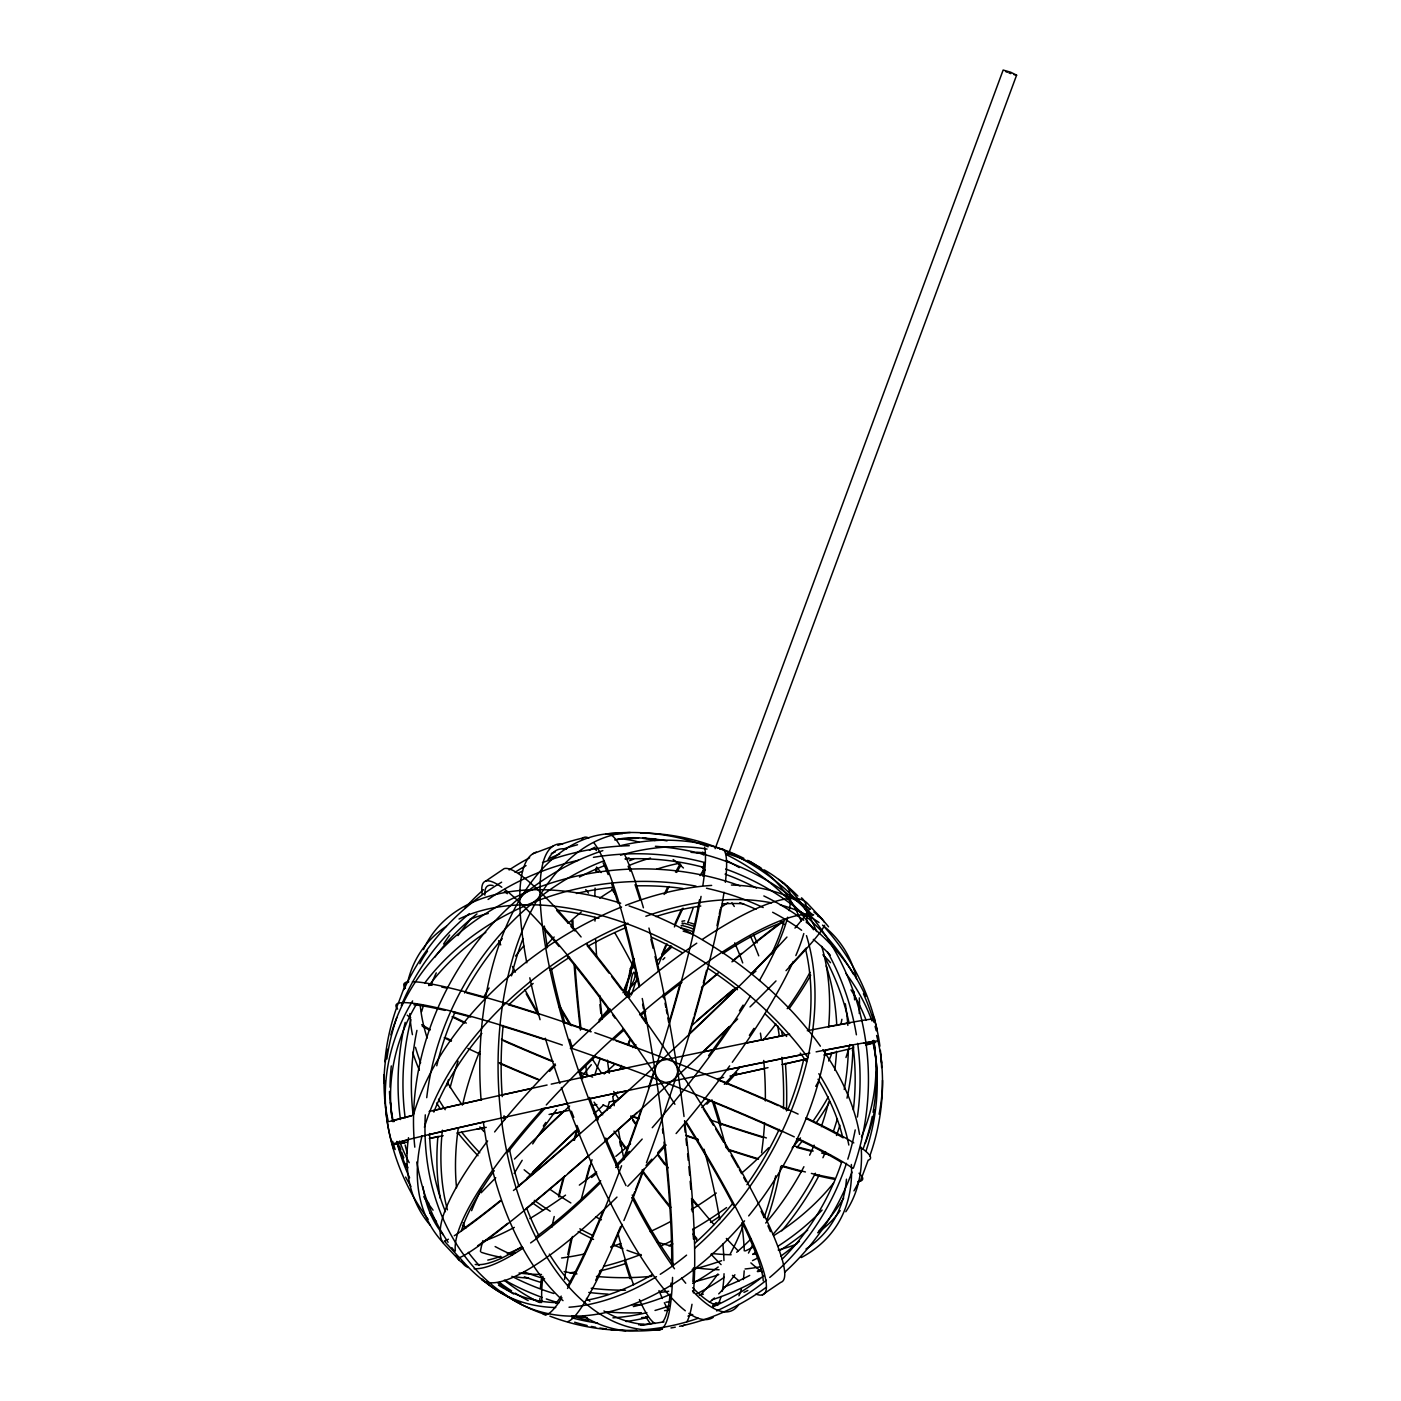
<?xml version="1.0" encoding="UTF-8"?>
<svg xmlns="http://www.w3.org/2000/svg" width="1401" height="1401" viewBox="0 0 1401 1401"><rect width="100%" height="100%" fill="white"/><g stroke="black" fill="none" stroke-linecap="round" stroke-linejoin="round"><path stroke-width="1.5" d="M630.8 972.942L631.15 970.385M626.422 995.2L624.653 993.712L625.774 991.961C632.359 994.15 629.452 976.69 633.97 972.084C638.926 979.159 624.233 990.525 631.15 994.815M630.292 971.156L630.66 972.977M629.995 970.84L625.774 991.961M627.595 992.854L626.247 995.516L624.653 993.712M630.73 972.049L633.655 963.87M629.837 970.805L629.855 971.926M629.732 971.488L630.468 968.319L631.851 968.214M637 978.248L631.448 994.728M630.59 968.301L634.163 958.774M629.539 996.952L627.911 995.34L628.734 993.432M687.856 922.611L693.145 908.093M715.14 848.673L1003.151 70.05L1010.751 72.257L1016.601 75.164L728.59 853.769M398.322 1003.274L406.132 982.346M860.354 1181.113L868.182 1160.186A249.028 21.803 20.5 0 0 860.512 1147.296M633.847 963.573L632.411 963.065M636.702 974.22L635.669 975.919L636.895 974.781M636.614 972.802L635.879 974.536L636.86 973.31M636.702 975.306L636.019 976.865L637.07 975.569M681.902 921.28L684.704 920.772M662.901 959.667L664.792 957.671M485.709 881.106L504.115 868.655A249.028 33.484 55.9 0 1 581.1 936.954M762.389 1294.787L780.795 1282.353A249.028 33.484 55.9 0 0 734.194 1158.837A249.028 33.484 55.9 0 0 586.564 943.556M632.832 961.804L633.865 961.962M532.87 853.752L553.272 846.099M630.432 968.546L631.816 968.441M1016.601 75.164L1014.009 74.656M687.838 922.436L689.187 922.594M683.986 923.259L688.311 924.485A11.646 1.016 20.3 0 1 693.933 926.429M683.18 931.122L685.579 931.84A11.646 1.016 20.3 0 1 691.201 933.802M690.43 922.926L693.67 923.995M1009 72.957L1010.769 73.605M1005.76 71.626L1007.301 72.274M634.11 968.038L632.446 966.357M822.317 919.284L807.361 903.365A249.028 56.513 -43.2 0 0 702.356 939.406M459.143 1260.094L444.187 1244.176A249.028 56.513 -43.2 0 1 487.636 1140.904M629.732 996.058L628.349 994.307M628.121 994.692L629.785 996.847M683.18 924.082A12.084 1.051 20.3 0 1 682.69 923.049M681.359 925.921A12.084 1.051 20.3 0 1 683.075 925.728L687.401 926.937A11.646 1.016 20.3 0 1 693.022 928.881M680.868 927.97A12.084 1.051 20.3 0 1 682.164 928.18L686.49 929.388A11.646 1.016 20.3 0 1 692.112 931.35M579.436 1131.535A243.739 57.353 69.4 0 1 576.984 1125.441M573.797 1117.333A243.739 57.353 69.4 0 1 571.45 1111.238M585.741 889.6A243.739 57.353 69.4 0 1 588.508 893.155M614.706 932.646A243.739 57.353 69.4 0 1 632.324 964.588M704.055 1149.24A243.739 57.353 69.4 0 1 719.694 1219.676M722.846 1244.035A243.739 57.353 69.4 0 1 723.967 1260.515M724.037 1273.737A243.739 57.353 69.4 0 1 722.268 1291.162M721.042 1296.468A243.739 57.353 69.4 0 1 717.522 1305.434M713.214 1317.36A249.028 58.597 69.4 0 1 688.854 1313.367M685.317 1310.793A249.028 58.597 69.4 0 1 561.381 1087.491M559.945 1083.376A249.028 58.597 69.4 0 1 545.339 1038.229M540.05 1019.683A249.028 58.597 69.4 0 1 529.806 977.793M526.794 962.785A249.028 58.597 69.4 0 1 536.338 852.141M738.852 1304.366A249.028 58.597 69.4 0 1 692.497 1290.864M685.737 1283.228A249.028 58.597 69.4 0 1 681.569 1278.097M674.494 1268.746A249.028 58.597 69.4 0 1 631.974 1197.592M626.002 1185.631A249.028 58.597 69.4 0 1 562.694 843.91M597.071 867.849A249.028 58.597 69.4 0 1 601.169 872.56M714.107 1102.499A249.028 58.597 69.4 0 1 721.147 1125.231M715.964 1305.277A243.739 57.353 69.4 0 1 692.742 1287.712M673.828 1264.7A243.739 57.353 69.4 0 1 632.219 1195.053M618.717 1167.313A243.739 57.353 69.4 0 1 605.722 1138.015M598.209 1119.819A243.739 57.353 69.4 0 1 589.523 1097.421M582.728 1078.752A243.739 57.353 69.4 0 1 579.839 1070.434M572.361 1047.773A243.739 57.353 69.4 0 1 569.734 1039.349M564.761 1022.52A243.739 57.353 69.4 0 1 551.293 968.161M547.441 947.671A243.739 57.353 69.4 0 1 544.359 926.061M547.966 860.004A243.739 57.353 69.4 0 1 566.512 849.181M595.46 869.443A243.739 57.353 69.4 0 1 598.069 872.298M611.677 889.197A243.739 57.353 69.4 0 1 615.862 894.994M711.901 1099.803A243.739 57.353 69.4 0 1 726.138 1147.752M741.689 1222.88A243.739 57.353 69.4 0 1 744.299 1250.9M744.211 1270.83A243.739 57.353 69.4 0 1 743.336 1279.568M741.444 1288.815A243.739 57.353 69.4 0 1 738.922 1295.802M840.197 1210.569A243.739 144.828 33.4 0 1 817.659 1232.775M796.679 1244.035A243.739 144.828 33.4 0 1 778.203 1250.007M757.205 1253.685A243.739 144.828 33.4 0 1 752.792 1254.123M731.129 1254.753A243.739 144.828 33.4 0 1 712.041 1253.527M671.692 1246.189A243.739 144.828 33.4 0 1 657.437 1242.197M601.414 1219.798A243.739 144.828 33.4 0 1 595.565 1216.839M570.855 1202.951A243.739 144.828 33.4 0 1 549.507 1188.994M530.699 1175.054A243.739 144.828 33.4 0 1 524.149 1169.782M483.993 1131.588A243.739 144.828 33.4 0 1 479.878 1126.947M462.4 1105.109A243.739 144.828 33.4 0 1 447.444 1082.43M427.147 1038.018A243.739 144.828 33.4 0 1 420.195 1004.727M423.47 949.58A249.028 147.963 33.4 0 1 620.678 903.207M629.049 905.922A249.028 147.963 33.4 0 1 820.391 1046.162M822.877 1049.734A249.028 147.963 33.4 0 1 859.549 1134.372M861.142 1147.296A249.028 147.963 33.4 0 1 845.801 1211.742M851.353 1164.476A249.028 147.963 33.4 0 1 801.319 1257.555M761.671 1270.935A249.028 147.963 33.4 0 1 757.538 1271.618M593.551 1239.412A249.028 147.963 33.4 0 1 578.175 1231.532M543.045 1210.254A249.028 147.963 33.4 0 1 532.31 1202.758M478.021 1155.737A249.028 147.963 33.4 0 1 458.092 1133.111M440.037 1108.366A249.028 147.963 33.4 0 1 436.622 1103.007M419.389 1070.241A249.028 147.963 33.4 0 1 412.647 1052.274M407.621 982.486A249.028 147.963 33.4 0 1 446.376 926.289M459.038 919.021A249.028 147.963 33.4 0 1 807.904 1057.667M818.832 1073.709A249.028 147.963 33.4 0 1 848.831 1145.037M846.467 1179.204A243.739 144.828 33.4 0 1 805.995 1248.992M760.113 1266.837A243.739 144.828 33.4 0 1 745.069 1268.973M719.116 1269.761A243.739 144.828 33.4 0 1 695.579 1267.817M641.36 1255.314A243.739 144.828 33.4 0 1 627.035 1250.305M622.972 1248.764A243.739 144.828 33.4 0 1 613.06 1244.753M593.446 1235.822A243.739 144.828 33.4 0 1 579.821 1228.817M550.19 1211.217A243.739 144.828 33.4 0 1 534.341 1200.342M479.755 1152.795A243.739 144.828 33.4 0 1 461.7 1132.183M445.185 1109.715A243.739 144.828 33.4 0 1 438.548 1099.225M420.633 1062.781A243.739 144.828 33.4 0 1 415.484 1047.318M412.437 1034.656A243.739 144.828 33.4 0 1 409.845 1013.571M419.81 963.695A243.739 144.828 33.4 0 1 427.533 951.156M469.825 919.406A243.739 144.828 33.4 0 1 488.301 913.434M556.635 910.16A243.739 144.828 33.4 0 1 598.875 918.32M651.36 937.164A243.739 144.828 33.4 0 1 682.515 952.855M708.17 968.459A243.739 144.828 33.4 0 1 737.469 989.719M764.788 1013.606A243.739 144.828 33.4 0 1 786.626 1036.495M800.234 1053.149A243.739 144.828 33.4 0 1 806.591 1061.818M818.026 1079.278A243.739 144.828 33.4 0 1 842.719 1137.402M739.185 1280.987A243.739 32.766 55.9 0 1 732.46 1275.348M721.095 1264.613A243.739 32.766 55.9 0 1 710.99 1254.175M696.875 1238.554A243.739 32.766 55.9 0 1 692.987 1234.053M670.869 1207.347A243.739 32.766 55.9 0 1 642.043 1169.958M626.545 1148.785A243.739 32.766 55.9 0 1 613.988 1131.115M602.693 1114.828A243.739 32.766 55.9 0 1 594.059 1102.097M538.492 1013.711A243.739 32.766 55.9 0 1 524.902 989.771M515.41 972.101A243.739 32.766 55.9 0 1 512.486 966.462M484.869 895.116A243.739 32.766 55.9 0 1 493.117 885.59M504.395 891.526A243.739 32.766 55.9 0 1 507.355 893.698M543.255 928.408A243.739 32.766 55.9 0 1 559.104 946.516M567.335 956.358A243.739 32.766 55.9 0 1 609.96 1011.207M612.552 1014.727A243.739 32.766 55.9 0 1 615.144 1018.264M622.797 1028.842A243.739 32.766 55.9 0 1 636.614 1048.386M684.844 1121.255A243.739 32.766 55.9 0 1 733.686 1205.701M742.723 1223.668A243.739 32.766 55.9 0 1 763.23 1280.777M686.35 1122.271A249.028 33.484 55.9 0 1 755.91 1294.086M697.19 1240.375A249.028 33.484 55.9 0 1 693.355 1235.91M670.186 1207.82A249.028 33.484 55.9 0 1 642.429 1171.726M625.406 1148.452A249.028 33.484 55.9 0 1 620.468 1141.535M538.369 1015.077A249.028 33.484 55.9 0 1 526.198 993.834M500.717 944.904A249.028 33.484 55.9 0 1 498.703 940.631M482.189 894.188A249.028 33.484 55.9 0 1 501.803 887.253M504.833 889.477A249.028 33.484 55.9 0 1 674.932 1104.286M696.962 1205.753A249.028 33.484 55.9 0 1 691.394 1198.871M664.792 1164.599A249.028 33.484 55.9 0 1 658.172 1155.72M635.143 1123.812A249.028 33.484 55.9 0 1 632.657 1120.292M570.067 1024.867A249.028 33.484 55.9 0 1 558.911 1006.286M762.109 1271.933A243.739 32.766 55.9 0 1 750.866 1262.896M738.117 1250.778A243.739 32.766 55.9 0 1 726.348 1238.449M714.002 1224.632A243.739 32.766 55.9 0 1 692.112 1198.45M668.189 1167.821A243.739 32.766 55.9 0 1 657.84 1154.004M636.177 1124.04A243.739 32.766 55.9 0 1 631.133 1116.877M618.612 1098.734A243.739 32.766 55.9 0 1 613.691 1091.467M601.589 1073.271A243.739 32.766 55.9 0 1 592.045 1058.596M571.433 1025.672A243.739 32.766 55.9 0 1 559.052 1004.955M557.02 910.895A243.739 32.766 55.9 0 1 568.018 923.066M570.908 926.376A243.739 32.766 55.9 0 1 574.83 930.929M587.124 945.605A243.739 32.766 55.9 0 1 609.067 973.187M611.589 976.462A243.739 32.766 55.9 0 1 621.869 990.034M624.461 993.502A243.739 32.766 55.9 0 1 627.053 996.987M641.203 1016.39A243.739 32.766 55.9 0 1 646.211 1023.413A243.739 33.624 81.4 0 0 644.32 1012.958M703.249 1108.804A243.739 32.766 55.9 0 1 713.477 1125.336M715.771 1129.136A243.739 32.766 55.9 0 1 723.669 1142.323M725.858 1146.036A243.739 32.766 55.9 0 1 729.08 1151.569M731.182 1155.212A243.739 32.766 55.9 0 1 738.222 1167.611M739.36 1169.642A243.739 32.766 55.9 0 1 741.602 1173.688M743.791 1177.681A243.739 32.766 55.9 0 1 745.945 1181.656M761.111 1211.217A243.739 32.766 55.9 0 1 764.158 1217.609M767.888 1225.805A243.739 32.766 55.9 0 1 770.427 1231.619M874.364 1044.708A243.739 201.726 -5.8 0 1 861.475 1136.841M833.595 1182.987A243.739 201.726 -5.8 0 1 773.632 1235.647M753.178 1247.153A243.739 201.726 -5.8 0 1 745.455 1250.9M721.603 1260.69A243.739 201.726 -5.8 0 1 692.217 1269.464M651.92 1276.276A243.739 201.726 -5.8 0 1 596.441 1276.434M576.949 1273.947A243.739 201.726 -5.8 0 1 564.148 1271.548M512.486 1255.016A243.739 201.726 -5.8 0 1 495.131 1246.557M465.903 1227.976A243.739 201.726 -5.8 0 1 462.47 1225.35M409.197 1162.655A243.739 201.726 -5.8 0 1 399.565 1141.079M391.159 1108.314A243.739 201.726 -5.8 0 1 389.46 1091.449M388.34 1121.676A249.028 206.105 -5.8 0 1 385.608 1106.895M385.065 1102.605A249.028 206.105 -5.8 0 1 384.645 1098.296M383.997 1083.113A249.028 206.105 -5.8 0 1 387.394 1049.261M390.897 1034.814A249.028 206.105 -5.8 0 1 740.131 885.905M763.843 895.94A249.028 206.105 -5.8 0 1 803.754 920.264M807.116 922.856A249.028 206.105 -5.8 0 1 865.713 996.251M872.841 1014.639A249.028 206.105 -5.8 0 1 879.898 1046.179M882.507 1080.329A249.028 206.105 -5.8 0 1 879.11 1114.198M807.676 1230.078A249.028 206.105 -5.8 0 1 779.797 1250.498M668.697 1291.284A249.028 206.105 -5.8 0 1 660.116 1292.44M608.087 1294.139A249.028 206.105 -5.8 0 1 588.788 1292.44M540.751 1282.353A249.028 206.105 -5.8 0 1 524.342 1276.801M410.913 1186.402A249.028 206.105 -5.8 0 1 405.625 1177.068M393.646 1148.802A249.028 206.105 -5.8 0 1 412.612 1000.909M424.661 983.117A249.028 206.105 -5.8 0 1 696.017 886.115M706.489 888.234A249.028 206.105 -5.8 0 1 763.195 907.55M772.634 912.261A249.028 206.105 -5.8 0 1 801.617 930.264M813.316 939.37A249.028 206.105 -5.8 0 1 830.285 955.149M845.976 973.502A249.028 206.105 -5.8 0 1 871.982 1020.961M876.606 1035.497A249.028 206.105 -5.8 0 1 881.649 1062.991M874.592 1109.995A243.739 201.726 -5.8 0 1 865.223 1143.321M822.107 1210.061A243.739 201.726 -5.8 0 1 778.466 1245.909M758.256 1257.695A243.739 201.726 -5.8 0 1 752.53 1260.62M718.766 1274.647A243.739 201.726 -5.8 0 1 693.495 1281.985M625.494 1290.198A243.739 201.726 -5.8 0 1 591.204 1288.272M544.604 1278.798A243.739 201.726 -5.8 0 1 523.851 1271.705M428.916 1203.424A243.739 201.726 -5.8 0 1 423.785 1196.612M406.64 1167.488A243.739 201.726 -5.8 0 1 396.886 1141.395M391.86 1116.65A243.739 201.726 -5.8 0 1 416.675 1003.799M428.864 985.674A243.739 201.726 -5.8 0 1 485.797 932.365M576.424 893.47A243.739 201.726 -5.8 0 1 612.465 887.393M635.896 885.87A243.739 201.726 -5.8 0 1 683.075 888.532M739.833 902.699A243.739 201.726 -5.8 0 1 755.997 909.319M780.725 922.191A243.739 201.726 -5.8 0 1 784.455 924.45M823.087 954.887A243.739 201.726 -5.8 0 1 830.53 962.697M851.037 989.877A243.739 201.726 -5.8 0 1 866.168 1020.366M872.49 1040.715A243.739 201.726 -5.8 0 1 877.184 1084.742M624.478 839.217A243.739 140.853 86.9 0 1 638.838 842.071M673.145 859.531A243.739 140.853 86.9 0 1 683.443 867.99M734.719 942.873A243.739 140.853 86.9 0 1 742.723 962.925M760.428 1033.115A243.739 140.853 86.9 0 1 761.356 1039.332M763.755 1060.434A243.739 140.853 86.9 0 1 765.349 1100.941M764.578 1122.796A243.739 140.853 86.9 0 1 761.584 1152.778M743.511 1224.842A243.739 140.853 86.9 0 1 730.166 1254.07M717.907 1273.964A243.739 140.853 86.9 0 1 700.447 1294.857M653.882 1322.982A243.739 140.853 86.9 0 1 640.957 1325.328M583.254 1316.012A249.028 143.9 86.9 0 0 629.995 1330.95A249.028 230.937 -86.3 0 0 662.358 1329.234M563.009 1300.653A249.028 143.9 86.9 0 1 483.327 1121.763M481.086 1100.118A249.028 143.9 86.9 0 1 622.394 833.753M660.834 1329.479A249.028 143.9 86.9 0 1 498.879 1092.237A249.028 143.9 86.9 0 1 630.222 832.509M640.677 832.754A249.028 143.9 86.9 0 1 644.828 833.227M753.615 934.905A249.028 143.9 86.9 0 1 757.118 942.873M781.67 1031.066A249.028 143.9 86.9 0 1 782.301 1035.286M785.401 1063.324A249.028 143.9 86.9 0 1 786.469 1110.923M780.795 1166.315A249.028 143.9 86.9 0 1 766.715 1220.569M716.034 1302.65A249.028 143.9 86.9 0 1 712.601 1305.662M644.057 1324.435A243.739 140.853 86.9 0 1 603.919 1310.968M589.891 1301.249A243.739 140.853 86.9 0 1 586.459 1298.429M570.575 1282.843A243.739 140.853 86.9 0 1 549.332 1254.123M538.947 1235.682A243.739 140.853 86.9 0 1 526.829 1208.678M519.018 1186.419A243.739 140.853 86.9 0 1 509.491 1149.38M504.588 1119.942A243.739 140.853 86.9 0 1 504.062 1115.739M502.241 1096.615A243.739 140.853 86.9 0 1 503.152 1025.514M511.505 975.832A243.739 140.853 86.9 0 1 522.993 938.6M589.488 850.232A243.739 140.853 86.9 0 1 594.97 847.237M614.741 839.935A243.739 140.853 86.9 0 1 638.558 837.868M642.744 838.236A243.739 140.853 86.9 0 1 655.055 840.53M701.708 867.009A243.739 140.853 86.9 0 1 705.053 870.109M731.917 902.804A243.739 140.853 86.9 0 1 734.282 906.482M750.376 936.096A243.739 140.853 86.9 0 1 758.729 955.815M777.678 1025.812A243.739 140.853 86.9 0 1 779.324 1036.267M781.828 1057.317A243.739 140.853 86.9 0 1 783.457 1108.699M775.699 1175.824A243.739 140.853 86.9 0 1 764.088 1217.609M753.195 1243.79A243.739 140.853 86.9 0 1 748.449 1253.072M734.912 1274.752A243.739 140.853 86.9 0 1 718.713 1293.876M714.457 1297.956A243.739 140.853 86.9 0 1 709.414 1302.317M691.639 1314.278A243.739 140.853 86.9 0 1 687.961 1316.134M826.24 965.919A243.739 197.138 -60.4 0 1 836.765 1025.497M836.555 1051.328A243.739 197.138 -60.4 0 1 834.751 1070.276M828.727 1101.816A243.739 197.138 -60.4 0 1 821.249 1126.737M814.121 1145.177A243.739 197.138 -60.4 0 1 809.638 1155.195M803.911 1166.718A243.739 197.138 -60.4 0 1 765.699 1223.055M750.901 1239.027A243.739 197.138 -60.4 0 1 736.698 1252.266M718.188 1267.012A243.739 197.138 -60.4 0 1 692.654 1283.369M669.783 1294.629A243.739 197.138 -60.4 0 1 633.392 1306.573M503.975 1288.552A243.739 197.138 -60.4 0 1 498.476 1285.12M520.612 1303A249.028 201.411 -60.4 0 1 459.913 1257.923M454.467 1251.181A249.028 201.411 -60.4 0 1 451.858 1247.678M448.092 1242.302A249.028 201.411 -60.4 0 1 416.815 1161.989M414.801 1147.156A249.028 201.411 -60.4 0 1 602.833 850.635M621.519 845.416A249.028 201.411 -60.4 0 1 743.896 858.375M747.626 860.337A249.028 201.411 -60.4 0 1 754.964 864.557M778.728 879.373A249.028 201.411 -60.4 0 1 783.772 883.278M787.029 885.975A249.028 201.411 -60.4 0 1 797.887 896.027M852.841 1050.873A249.028 201.411 -60.4 0 1 847.01 1098.174M839.917 1125.248A249.028 201.411 -60.4 0 1 836.502 1135.493M819.2 1175.141A249.028 201.411 -60.4 0 1 781.793 1230.796M647.052 1317.553A249.028 201.411 -60.4 0 1 626.107 1321.511M545.952 1314.751A249.028 201.411 -60.4 0 1 425.291 1114.846M426.727 1097.683A249.028 201.411 -60.4 0 1 603.971 860.827M620.52 855.223A249.028 201.411 -60.4 0 1 707.032 849.094M725.893 853.332A249.028 201.411 -60.4 0 1 760.936 867.867M845.293 1003.764A243.739 197.138 -60.4 0 1 847.85 1025.409M848.376 1049.542A243.739 197.138 -60.4 0 1 844.243 1089.47M837.378 1118.716A243.739 197.138 -60.4 0 1 833.437 1131.185M825.574 1151.71A243.739 197.138 -60.4 0 1 822.93 1157.734M815.382 1173.232A243.739 197.138 -60.4 0 1 772.862 1234.491M756.137 1251.566A243.739 197.138 -60.4 0 1 752.967 1254.508M724.299 1277.309A243.739 197.138 -60.4 0 1 696.63 1293.911M669.223 1305.872A243.739 197.138 -60.4 0 1 655.02 1310.46M646.877 1312.614A243.739 197.138 -60.4 0 1 612.92 1317.833M587.001 1317.64A243.739 197.138 -60.4 0 1 572.028 1315.802A243.739 226.034 -86.3 0 0 588.683 1320.442M513.589 1293.946A243.739 197.138 -60.4 0 1 497.67 1282.738M479.124 1265.383A243.739 197.138 -60.4 0 1 468.319 1252.319M445.448 1211.707A243.739 197.138 -60.4 0 1 429.582 1133.532M436.762 1065.793A243.739 197.138 -60.4 0 1 455.027 1012.24M464.589 992.994A243.739 197.138 -60.4 0 1 502.223 938.74M579.454 877.026A243.739 197.138 -60.4 0 1 604.707 865.59M624.986 858.936A243.739 197.138 -60.4 0 1 629.049 857.867M690.973 852.316A243.739 197.138 -60.4 0 1 703.775 853.822M655.055 1323.507A243.739 33.624 81.4 0 1 639.416 1299.55M633.585 1284.805A243.739 33.624 81.4 0 1 617.876 1232.985M587.264 1076.581A243.739 33.624 81.4 0 1 585.723 1065.671M581.047 1029.052A243.739 33.624 81.4 0 1 575.04 965.219M573.149 928.425A243.739 33.624 81.4 0 1 572.956 920.562M594.602 848.078A243.739 33.624 81.4 0 1 596.388 850.547M603.13 862.788A243.739 33.624 81.4 0 1 608.174 874.609M611.677 883.943A243.739 33.624 81.4 0 1 618.086 903.347M624.408 925.308A243.739 33.624 81.4 0 1 639.066 986.864M642.621 1004.307A243.739 33.624 81.4 0 1 643.479 1008.702M662.48 1129.206A243.739 33.624 81.4 0 1 662.988 1133.444M664.004 1142.078A243.739 33.624 81.4 0 1 671.674 1264.77M671.061 1283.053A243.739 33.624 81.4 0 1 670.816 1286.678M670.168 1294.086A243.739 33.624 81.4 0 1 662.288 1322.369M650.554 1323.822A249.028 34.36 81.4 0 1 645.826 1316.59M630.205 1278.745A249.028 34.36 81.4 0 1 624.741 1261.32M620.888 1247.818A249.028 34.36 81.4 0 1 619.785 1243.755M580.417 1030.103A249.028 34.36 81.4 0 1 574.182 965.184M572.133 926.709A249.028 34.36 81.4 0 1 571.976 920.842M581.765 838.849A249.028 34.36 81.4 0 1 588.77 838.078M593.989 842.964A249.028 34.36 81.4 0 1 639.609 985.639M642.253 998.51A249.028 34.36 81.4 0 1 672.778 1266.434M672.568 1277.397A249.028 34.36 81.4 0 1 657.402 1329.426M620.555 1145.948A249.028 34.36 81.4 0 1 619.785 1141.797M600.854 1013.448A249.028 34.36 81.4 0 1 599.908 1004.605M606.073 834.033A249.028 34.36 81.4 0 1 619.697 845.171M624.671 854.68A249.028 34.36 81.4 0 1 643.409 907.778M648.926 928.057A249.028 34.36 81.4 0 1 684.021 1116.509M684.564 1120.765A249.028 34.36 81.4 0 1 693.39 1292.878M691.989 1304.278A249.028 34.36 81.4 0 1 686.893 1321.721M684.739 1324.593A249.028 34.36 81.4 0 1 682.375 1326.082M668.242 1309.953A243.739 33.624 81.4 0 1 664.354 1302.72M662.375 1298.482A243.739 33.624 81.4 0 1 658.995 1290.566M623.883 1159.152A243.739 33.624 81.4 0 1 618.296 1129.451M614.233 1105.704A243.739 33.624 81.4 0 1 612.832 1097.053M609.225 1073.254A243.739 33.624 81.4 0 1 607.369 1060.154M602.255 1019.192A243.739 33.624 81.4 0 1 599.786 995.498M596.686 957.338A243.739 33.624 81.4 0 1 595.67 939.651M594.987 921.105A243.739 33.624 81.4 0 1 594.9 917.235M594.847 896.5A243.739 33.624 81.4 0 1 595.075 888.129M596.108 871.755A243.739 33.624 81.4 0 1 596.598 867.044M628.103 866.256A243.739 33.624 81.4 0 1 630.135 871.282M635.038 884.661A243.739 33.624 81.4 0 1 640.029 900.02M650.87 939.248A243.739 33.624 81.4 0 1 653.076 948.267M655.02 956.463A243.739 33.624 81.4 0 1 658.277 970.788M663.268 994.395A243.739 33.624 81.4 0 1 664.144 998.773M665.02 1003.169A243.739 33.624 81.4 0 1 665.878 1007.564M666.263 1009.631A243.739 33.624 81.4 0 1 667.051 1013.764M667.839 1017.949A243.739 33.624 81.4 0 1 668.627 1022.17M684.441 1125.879A243.739 33.624 81.4 0 1 685.194 1132.218M685.947 1138.75A243.739 33.624 81.4 0 1 686.683 1145.265M687.593 1153.916A243.739 33.624 81.4 0 1 688.259 1160.361M688.872 1166.735A243.739 33.624 81.4 0 1 689.642 1175.124M690.168 1181.288A243.739 33.624 81.4 0 1 690.816 1189.361M691.621 1200.517A243.739 33.624 81.4 0 1 692.322 1211.725M693.145 1228.905A243.739 33.624 81.4 0 1 693.46 1239.009M693.513 1267.87A243.739 33.624 81.4 0 1 692.9 1281.547M830.53 1155.054A243.739 21.33 20.5 0 1 821.564 1153.041M813.228 1151.027A243.739 21.33 20.5 0 1 793.719 1145.86M766.417 1137.945A243.739 21.33 20.5 0 1 710.184 1119.907M592.623 1077.089A243.739 21.33 20.5 0 1 580.522 1072.325M553.01 1061.24A243.739 21.33 20.5 0 1 501.47 1039.297M466.34 1023.08A243.739 21.33 20.5 0 1 454.344 1017.161M428.724 984.693A243.739 21.33 20.5 0 1 432.103 985.236M441.683 987.04A243.739 21.33 20.5 0 1 445.956 987.95M466.638 992.924A243.739 21.33 20.5 0 1 484.816 997.845M509.894 1005.2A243.739 21.33 20.5 0 1 539.087 1014.359M564.13 1022.625A243.739 21.33 20.5 0 1 591.029 1031.872M615.845 1040.698A243.739 21.33 20.5 0 1 635.774 1047.983M717.487 1079.716A243.739 21.33 20.5 0 1 778.291 1105.669M780.392 1106.615A243.739 21.33 20.5 0 1 788.675 1110.38M806.153 1118.576A243.739 21.33 20.5 0 1 819.97 1125.371M822.159 1126.474A243.739 21.33 20.5 0 1 843.209 1137.805M811.389 1151.307A249.028 21.803 20.5 0 1 797.116 1147.489M761.671 1137.087A249.028 21.803 20.5 0 1 720.096 1123.742M551.171 1061.03A249.028 21.803 20.5 0 1 503.835 1040.943M464.502 1022.923A249.028 21.803 20.5 0 1 452.05 1016.828M405.449 988.16A249.028 21.803 20.5 0 1 408.794 981.838M412.437 981.698A249.028 21.803 20.5 0 1 590.697 1031.259M594.847 1032.712A249.028 21.803 20.5 0 1 798.115 1114.075M806.013 1117.788A249.028 21.803 20.5 0 1 853.787 1142.901M859.058 1173.215A249.028 21.803 20.5 0 1 857.71 1181.621M835.119 1179.432A249.028 21.803 20.5 0 1 815.312 1175.159M801.6 1171.726A249.028 21.803 20.5 0 1 782.809 1166.578M757.801 1159.222A249.028 21.803 20.5 0 1 729.028 1150.168M698.363 1139.994A249.028 21.803 20.5 0 1 686.122 1135.791M638.944 1118.979A249.028 21.803 20.5 0 1 630.765 1115.967M537.564 1079.558A249.028 21.803 20.5 0 1 499.754 1063.499M451.175 1041.188A249.028 21.803 20.5 0 1 444.222 1037.756M429.774 1030.278A249.028 21.803 20.5 0 1 422.244 1026.162M397.621 1009.088A249.028 21.803 20.5 0 1 562.344 1045.076M570.505 1047.878A249.028 21.803 20.5 0 1 794.279 1136.859M798.185 1138.698A249.028 21.803 20.5 0 1 852.701 1168.224M834.401 1178.223A243.739 21.33 20.5 0 1 811.372 1173.408M805.417 1171.954A243.739 21.33 20.5 0 1 781.688 1165.614M758.589 1158.855A243.739 21.33 20.5 0 1 727.417 1149.1M698.311 1139.451A243.739 21.33 20.5 0 1 685.93 1135.213M638.733 1118.418A243.739 21.33 20.5 0 1 632.727 1116.212M610.731 1107.981A243.739 21.33 20.5 0 1 602.815 1104.969M539.508 1079.821A243.739 21.33 20.5 0 1 499.264 1062.694M479.878 1054.007A243.739 21.33 20.5 0 1 467.899 1048.456M451.507 1040.558A243.739 21.33 20.5 0 1 446.534 1038.088M430.212 1029.542A243.739 21.33 20.5 0 1 421.701 1024.726M410.721 1017.774A243.739 21.33 20.5 0 1 407.218 1015.182M413.908 1004.78A243.739 21.33 20.5 0 1 444.94 1010.401M453.259 1012.433A243.739 21.33 20.5 0 1 470.701 1017.021M502.066 1026.11A243.739 21.33 20.5 0 1 544.341 1039.56M593.726 1056.494A243.739 21.33 20.5 0 1 625.949 1068.157M703.845 1098.279A243.739 21.33 20.5 0 1 780.847 1131.307M796.486 1138.61A243.739 21.33 20.5 0 1 841.371 1162.305M389.583 1121.465A249.028 3.678 -12 0 1 412.997 1115.319M429.161 1111.466A249.028 3.678 -12 0 1 547.073 1085.022M551.206 1084.129A249.028 3.678 -12 0 1 789.621 1034.236M807.309 1030.733A249.028 3.678 -12 0 1 872.263 1020.051M875.713 1042.362A249.028 3.678 -12 0 1 865.8 1045.058M835.084 1052.519A249.028 3.678 -12 0 1 824.453 1054.988M806.888 1059.016A249.028 3.678 -12 0 1 785.085 1063.937M764.683 1068.473A249.028 3.678 -12 0 1 732.058 1075.67M563.815 1111.518A249.028 3.678 -12 0 1 551.293 1114.11M486.235 1127.35A249.028 3.678 -12 0 1 476.883 1129.224M438.986 1136.631A249.028 3.678 -12 0 1 429.442 1138.435M404.504 1142.918A249.028 3.678 -12 0 1 508.686 1116.404A249.028 3.678 -12 0 1 809.831 1053.079M816.118 1051.853A249.028 3.678 -12 0 1 877.271 1040.925M394.364 1121.43A243.739 3.608 -12 0 1 411.141 1115.967M432.856 1110.748A243.739 3.608 -12 0 1 482.154 1099.452M502.504 1094.917A243.739 3.608 -12 0 1 532.117 1088.384M582.045 1077.527A243.739 3.608 -12 0 1 625.949 1068.14M703.232 1051.906A243.739 3.608 -12 0 1 713.424 1049.804M744.964 1043.325A243.739 3.608 -12 0 1 786.259 1035.006M828.114 1026.845A243.739 3.608 -12 0 1 850.109 1022.8M864.102 1043.15A243.739 3.608 -12 0 1 865.538 1044.866M853.734 1047.878A243.739 3.608 -12 0 1 823.946 1054.971M806.416 1058.998A243.739 3.608 -12 0 1 782.021 1064.515M768.011 1067.65A243.739 3.608 -12 0 1 730.009 1076.038M723.634 1077.422A243.739 3.608 -12 0 1 717.645 1078.735M617.578 1100.188A243.739 3.608 -12 0 1 609.312 1101.922M596.826 1104.548A243.739 3.608 -12 0 1 592.605 1105.424M569.489 1110.257A243.739 3.608 -12 0 1 549.069 1114.478M484.781 1127.542A243.739 3.608 -12 0 1 456.884 1133.041M443.171 1135.703A243.739 3.608 -12 0 1 429.494 1138.277M407.043 1142.235A243.739 3.608 -12 0 1 400.108 1143.234M399.022 1143.356A243.739 3.608 -12 0 1 407.814 1139.941M428.688 1134.757A243.739 3.608 -12 0 1 484.518 1121.903M503.134 1117.735A243.739 3.608 -12 0 1 507.162 1116.842M541.154 1109.347A243.739 3.608 -12 0 1 567.825 1103.533M588.823 1098.997A243.739 3.608 -12 0 1 626.422 1090.959M728.03 1069.681A243.739 3.608 -12 0 1 801.915 1054.76M825.522 1050.155A243.739 3.608 -12 0 1 853.104 1045.023M702.812 852.106A243.739 27.547 -71.7 0 1 703.337 854.995M703.722 862.666A243.739 27.547 -71.7 0 1 702.882 876.238M699.484 899.827A243.739 27.547 -71.7 0 1 692.654 933.364M680.483 982.119A243.739 27.547 -71.7 0 1 669.135 1022.205M653.794 1071.695A243.739 27.547 -71.7 0 1 648.505 1087.841M640.993 1110.082A243.739 27.547 -71.7 0 1 623.427 1159.047M602.763 1211.655A243.739 27.547 -71.7 0 1 567.563 1285.978M561.241 1296.135A243.739 27.547 -71.7 0 1 555.724 1303.49M542.012 1301.441A243.739 27.547 -71.7 0 1 542.905 1276.399M551.749 1227.364A243.739 27.547 -71.7 0 1 554.218 1216.523M558.929 1197.067A243.739 27.547 -71.7 0 1 564.305 1176.455M574.445 1140.291A243.739 27.547 -71.7 0 1 577.44 1130.152M594.847 1074.672A243.739 27.547 -71.7 0 1 600.241 1058.473M624.216 991.313A243.739 27.547 -71.7 0 1 631.01 973.607M665.563 893.54A243.739 27.547 -71.7 0 1 669.1 886.5M676.665 872.42A243.739 27.547 -71.7 0 1 681.061 865.03M704.563 847.202A249.028 28.143 -71.7 0 1 702.899 885.257M701.06 896.395A249.028 28.143 -71.7 0 1 623.848 1159.713M621.589 1165.737A249.028 28.143 -71.7 0 1 567.51 1288.482M561.959 1297.729A249.028 28.143 -71.7 0 1 543.115 1313.893M539.963 1302.685A249.028 28.143 -71.7 0 1 539.875 1298.447M540.401 1288.237A249.028 28.143 -71.7 0 1 541.346 1279.271M558.491 1195.929A249.028 28.143 -71.7 0 1 563.325 1177.54M573.902 1139.924A249.028 28.143 -71.7 0 1 576.879 1129.889M623.007 992.696A249.028 28.143 -71.7 0 1 631.221 971.261M664.092 894.468A249.028 28.143 -71.7 0 1 667.629 887.253M675.492 872.158A249.028 28.143 -71.7 0 1 680.115 864.032M719.711 848.936A249.028 28.143 -71.7 0 1 725.385 882.28M724.037 892.279A249.028 28.143 -71.7 0 1 646.491 1162.69M644.25 1168.749A249.028 28.143 -71.7 0 1 623.9 1220.551M622.272 1224.456A249.028 28.143 -71.7 0 1 567.93 1321.528M567.808 1254.42A249.028 28.143 -71.7 0 1 571.118 1238.642M585.6 1180.342A249.028 28.143 -71.7 0 1 589.733 1165.404M627.946 1044.516A249.028 28.143 -71.7 0 1 629.364 1040.47M662.13 953.871A249.028 28.143 -71.7 0 1 665.37 946.008M675.019 923.609A249.028 28.143 -71.7 0 1 681.587 909.179M720.184 909.267A243.739 27.547 -71.7 0 1 719.273 914.258M718.923 916.096A243.739 27.547 -71.7 0 1 716.979 925.781M706.542 970.385A243.739 27.547 -71.7 0 1 703.32 982.784M702.199 987.005A243.739 27.547 -71.7 0 1 694.353 1015.2M693.793 1017.179A243.739 27.547 -71.7 0 1 689.064 1033.29M643.059 1170.115A243.739 27.547 -71.7 0 1 635.494 1189.852M634.758 1191.761A243.739 27.547 -71.7 0 1 632.236 1198.118M620.608 1226.523A243.739 27.547 -71.7 0 1 611.291 1247.871M600.941 1269.901A243.739 27.547 -71.7 0 1 595.688 1280.269M564.55 1279.376A243.739 27.547 -71.7 0 1 572.431 1236.488M581.1 1200.062A243.739 27.547 -71.7 0 1 592.028 1159.643M606.808 1110.275A243.739 27.547 -71.7 0 1 609.435 1101.957M620.03 1069.523A243.739 27.547 -71.7 0 1 621.379 1065.478M628.278 1045.391A243.739 27.547 -71.7 0 1 630.362 1039.454M658.75 963.993A243.739 27.547 -71.7 0 1 667.034 943.941M674.406 926.937A243.739 27.547 -71.7 0 1 683.023 908.146M700.045 875.59A243.739 27.547 -71.7 0 1 704.265 868.813M777.66 946.305A243.739 14.15 -42.3 0 1 750.866 973.993M736.979 987.845A243.739 14.15 -42.3 0 1 689.52 1033.588M626.755 1091.607A243.739 14.15 -42.3 0 1 596.563 1118.681M580.539 1132.831A243.739 14.15 -42.3 0 1 517.634 1186.542M500.437 1200.534A243.739 14.15 -42.3 0 1 462.593 1229.202M481.156 1192.794A243.739 14.15 -42.3 0 1 495.761 1177.751M514.465 1159.047A243.739 14.15 -42.3 0 1 569.629 1106.037M604.146 1073.989A243.739 14.15 -42.3 0 1 615.179 1063.902M701.533 987.512A243.739 14.15 -42.3 0 1 717.68 973.8M731.987 961.857A243.739 14.15 -42.3 0 1 783.071 921.718M809.515 908.741A249.028 14.465 -42.3 0 1 808.149 911.245M805.995 914.468A249.028 14.465 -42.3 0 1 794.98 928.075M786.942 937.059A249.028 14.465 -42.3 0 1 513.466 1190.5M501.103 1200.587A249.028 14.465 -42.3 0 1 454.274 1235.752M448.408 1239.22A249.028 14.465 -42.3 0 1 444.31 1241.076L459.37 1257.643A249.028 14.465 -42.3 0 0 737.644 1018.982M538.544 1135.125A249.028 14.465 -42.3 0 1 563.657 1111.203M632.709 1047.615A249.028 14.465 -42.3 0 1 635.914 1044.743M704.861 984.22A249.028 14.465 -42.3 0 1 718.065 972.995M732.443 960.963A249.028 14.465 -42.3 0 1 741.584 953.433M753.703 943.609A249.028 14.465 -42.3 0 1 781.513 922.051M824.594 925.29A249.028 14.465 -42.3 0 1 786.014 970.648M775.996 980.945A249.028 14.465 -42.3 0 1 750.008 1006.916M533.063 1171.621A249.028 14.465 -42.3 0 1 575.583 1130.73M696.542 1020.944A249.028 14.465 -42.3 0 1 733.143 989.544M806.135 948.074A243.739 14.15 -42.3 0 1 789.253 966.55M729.308 1026.565A243.739 14.15 -42.3 0 1 703.057 1051.591M637.087 1112.447A243.739 14.15 -42.3 0 1 605.179 1140.939M587.755 1156.245A243.739 14.15 -42.3 0 1 568.298 1173.075M564.971 1175.929A243.739 14.15 -42.3 0 1 525.62 1208.905M507.652 1223.353A243.739 14.15 -42.3 0 1 477.653 1245.769M526.706 1178.399A243.739 14.15 -42.3 0 1 576.967 1129.854M594.112 1113.76A243.739 14.15 -42.3 0 1 603.621 1104.934M612.99 1096.265A243.739 14.15 -42.3 0 1 617.666 1091.974M692.252 1025.112A243.739 14.15 -42.3 0 1 735.858 987.74M752.425 973.975A243.739 14.15 -42.3 0 1 755.945 971.103M817.711 916.009A249.028 56.513 -43.2 0 1 824.418 922.348M810.706 975.184A249.028 56.513 -43.2 0 1 789.183 1008.615M736.681 1072.781A249.028 56.513 -43.2 0 1 726.121 1084.216M709.887 1101.098A249.028 56.513 -43.2 0 1 706.857 1104.163M515.095 1252.599A249.028 56.513 -43.2 0 1 511.365 1254.333M463.749 1263.352A249.028 56.513 -43.2 0 1 456.271 1255.191M455.343 1251.005A249.028 56.513 -43.2 0 1 543.29 1108.226M546.267 1104.951A249.028 56.513 -43.2 0 1 623.34 1028.999M639.592 1014.832A249.028 56.513 -43.2 0 1 813.666 914.765M596.703 1173.46A249.028 56.513 -43.2 0 1 591.537 1177.488M494.623 1131.938A249.028 56.513 -43.2 0 1 555.111 1063.884M570.417 1048.578A249.028 56.513 -43.2 0 1 696.752 943.188M809.971 972.329A243.739 55.304 -43.2 0 1 787.222 1008.685M775.926 1023.973A243.739 55.304 -43.2 0 1 763.405 1039.84M740.411 1066.739A243.739 55.304 -43.2 0 1 724.299 1084.321M709.431 1099.82A243.739 55.304 -43.2 0 1 701.743 1107.578M521.505 1247.31A243.739 55.304 -43.2 0 1 507.144 1253.842M500.735 1256.312A243.739 55.304 -43.2 0 1 487.776 1260.094M461.279 1231.181A243.739 55.304 -43.2 0 1 494.238 1170.693M508.213 1151.902A243.739 55.304 -43.2 0 1 545.357 1107.823M579.716 1071.783A243.739 55.304 -43.2 0 1 595.443 1056.407M612.99 1039.962A243.739 55.304 -43.2 0 1 624.426 1029.665M640.87 1015.34A243.739 55.304 -43.2 0 1 645.773 1011.189M662.866 997.127A243.739 55.304 -43.2 0 1 682.024 982.189M722.863 953.468A243.739 55.304 -43.2 0 1 783.019 922.261M630.555 1143.881A243.739 55.304 -43.2 0 1 615.862 1156.333M596.633 1171.884A243.739 55.304 -43.2 0 1 579.331 1185.106M565.531 1195.141A243.739 55.304 -43.2 0 1 529.823 1218.59M514.325 1227.381A243.739 55.304 -43.2 0 1 485.779 1240.393M549.542 1071.38A243.739 55.304 -43.2 0 1 555.549 1065.18M880.371 1050.347A249.028 231.883 -5.6 0 1 881.614 1067.527M395.17 1149.503A249.028 231.883 -5.6 0 1 392.595 1141.22M385.1 1102.815A249.028 231.883 -5.6 0 1 384.067 1074.777M384.837 1061.713A249.028 231.883 -5.6 0 1 398.182 1003.396M403.908 989.614A249.028 231.883 -5.6 0 1 501.628 882.192M518.633 872.981A249.028 231.883 -5.6 0 1 522.538 871.089M542.485 862.631A249.028 231.883 -5.6 0 1 629.277 845.696M655.388 846.292A249.028 231.883 -5.6 0 1 812.878 915.133M823.42 925.973A249.028 231.883 -5.6 0 1 877.306 1031.013M880.634 1054.182A249.028 231.883 -5.6 0 1 869.776 1156.035M858.918 1181.516A249.028 231.883 -5.6 0 1 853.962 1190.885M747.854 1290.479A249.028 231.883 -5.6 0 1 743.966 1292.37M719.974 1302.3A249.028 231.883 -5.6 0 1 713.862 1304.401M648.015 1317.255A249.028 231.883 -5.6 0 1 641.553 1317.605M541.609 1302.545A249.028 231.883 -5.6 0 1 529.631 1297.921M428.146 1219.29A249.028 231.883 -5.6 0 1 384.925 1080.749M386.851 1058.998A249.028 231.883 -5.6 0 1 396.816 1017.564M401.316 1005.585A249.028 231.883 -5.6 0 1 469.353 913.627M488.091 899.46A249.028 231.883 -5.6 0 1 578.42 860.267M593.429 857.342A249.028 231.883 -5.6 0 1 705.071 862.613M725.683 869.04A249.028 231.883 -5.6 0 1 853.454 974.185M863.436 993.764A249.028 231.883 -5.6 0 1 873.909 1022.222M875.082 1026.408A249.028 231.883 -5.6 0 1 876.168 1030.628M876.431 1071.975A243.739 226.962 -5.6 0 1 873.068 1112.306M872.263 1116.474A243.739 226.962 -5.6 0 1 862.911 1149.363M799.446 1241.198A243.739 226.962 -5.6 0 1 780.917 1256.084M761.111 1269.078A243.739 226.962 -5.6 0 1 757.363 1271.25M749.71 1275.418A243.739 226.962 -5.6 0 1 723.757 1287.186M703.355 1294.139A243.739 226.962 -5.6 0 1 699.274 1295.295M670.116 1301.599A243.739 226.962 -5.6 0 1 665.895 1302.229M640.59 1304.541A243.739 226.962 -5.6 0 1 632.114 1304.769M553.833 1293.491A243.739 226.962 -5.6 0 1 511.873 1276.329M433.084 1210.166A243.739 226.962 -5.6 0 1 424.45 1197.908M407.936 1167.751A243.739 226.962 -5.6 0 1 406.22 1163.828M403.821 1157.909A243.739 226.962 -5.6 0 1 401.597 1151.972M400.896 1149.976A243.739 226.962 -5.6 0 1 399.565 1145.965M393.173 1121.22A243.739 226.962 -5.6 0 1 390.354 1102.289M873.664 1040.4A243.739 226.962 -5.6 0 1 874.872 1048.824M873.331 1042.221A243.739 226.962 -5.6 0 1 865.871 1151.394M843.7 1198.1A243.739 226.962 -5.6 0 1 818.517 1231.304M760.025 1278.307A243.739 226.962 -5.6 0 1 712.233 1299.743M668.802 1310.075A243.739 226.962 -5.6 0 1 664.564 1310.653M641.395 1312.684A243.739 226.962 -5.6 0 1 605.214 1311.704M558.824 1302.877A243.739 226.962 -5.6 0 1 546.302 1298.92M542.205 1297.466A243.739 226.962 -5.6 0 1 505.096 1280.339M436.499 1221.725A243.739 226.962 -5.6 0 1 430.072 1213.126M409.617 1177.838A243.739 226.962 -5.6 0 1 396.781 1141.85M392.49 1120.958A243.739 226.962 -5.6 0 1 391.159 1110.433M390.056 1087.229A243.739 226.962 -5.6 0 1 391.299 1065.933M434.765 957.216A243.739 226.962 -5.6 0 1 476.97 913.907M625.897 858.918A243.739 226.962 -5.6 0 1 704.265 867.534M725.088 874.136A243.739 226.962 -5.6 0 1 756.522 888.129M853.822 991.383A243.739 147.753 -35.3 0 1 854.61 999.824M849.829 1044.533A243.739 147.753 -35.3 0 1 845.976 1057.51M828.271 1096.983A243.739 147.753 -35.3 0 1 813.193 1120.94M800.461 1137.927A243.739 147.753 -35.3 0 1 792.143 1147.927M726.594 1207.574A243.739 147.753 -35.3 0 1 692.637 1229.553M672.112 1240.621A243.739 147.753 -35.3 0 1 660.466 1246.189M640.87 1254.455A243.739 147.753 -35.3 0 1 603.691 1266.399M576.021 1271.95A243.739 147.753 -35.3 0 1 569.839 1272.791M541.504 1274.472A243.739 147.753 -35.3 0 1 519.053 1273.001M443.399 1234.999A243.739 147.753 -35.3 0 1 422.997 1186.612M433.855 1112.096A243.739 147.753 -35.3 0 1 481.856 1033.395M508.51 1005.095A243.739 147.753 -35.3 0 1 533.151 983.449M550.225 970.42A243.739 147.753 -35.3 0 1 569.647 957.251M587.825 946.358A243.739 147.753 -35.3 0 1 626.142 927.515M655.826 916.552A243.739 147.753 -35.3 0 1 700.798 906.044M722.373 903.838A243.739 147.753 -35.3 0 1 743.686 903.75M822.51 925.133A249.028 150.958 -35.3 0 1 856.606 978.931M859.303 997.897A249.028 150.958 -35.3 0 1 859.268 1013.466M853.612 1046.529A249.028 150.958 -35.3 0 1 852.403 1050.768M829.847 1101.589A249.028 150.958 -35.3 0 1 815.767 1123.374M802.598 1140.694A249.028 150.958 -35.3 0 1 796.924 1147.507M719.589 1216.401A249.028 150.958 -35.3 0 1 710.5 1222.425M672.848 1243.895A249.028 150.958 -35.3 0 1 668.89 1245.839M625.021 1263.772A249.028 150.958 -35.3 0 1 599.505 1271.092M528.737 1278.15A249.028 150.958 -35.3 0 1 516.461 1276.994M443.346 1242.915A249.028 150.958 -35.3 0 1 422.086 1135.686M424.415 1127.245A249.028 150.958 -35.3 0 1 627.876 923.171M645.861 916.272A249.028 150.958 -35.3 0 1 771.548 902.857M780.217 904.871A249.028 150.958 -35.3 0 1 819.042 922.558M430.265 1225.28A249.028 150.958 -35.3 0 1 408.497 1137.717M413.47 1114.811A249.028 150.958 -35.3 0 1 621.571 906.99M625.582 905.396A249.028 150.958 -35.3 0 1 711.655 885.414M731.41 885.029A249.028 150.958 -35.3 0 1 810.479 909.284M813.876 911.928A249.028 150.958 -35.3 0 1 828.551 926.814M841.896 1019.298A243.739 147.753 -35.3 0 1 841.038 1023.536M831.896 1053.272A243.739 147.753 -35.3 0 1 828.674 1060.995M819.025 1080.486A243.739 147.753 -35.3 0 1 815.732 1086.335M768.659 1147.769A243.739 147.753 -35.3 0 1 741.777 1173.005M716.279 1193.039A243.739 147.753 -35.3 0 1 691.429 1209.588M671.342 1221.129A243.739 147.753 -35.3 0 1 650.152 1231.637M620.801 1243.528A243.739 147.753 -35.3 0 1 610.678 1246.908M584.76 1253.895A243.739 147.753 -35.3 0 1 561.573 1257.975M502.118 1257.45A243.739 147.753 -35.3 0 1 481.138 1252.249M538.457 1302.107A243.739 226.034 -86.3 0 1 504.167 1280.234M413.015 1114.005A243.739 226.034 -86.3 0 1 416.938 1030.383M421.578 1011.767A243.739 226.034 -86.3 0 1 423.47 1005.498M430.965 984.868A243.739 226.034 -86.3 0 1 436.271 972.872M458.022 935.588A243.739 226.034 -86.3 0 1 471.226 918.548M549.787 858.305A243.739 226.034 -86.3 0 1 559.682 854.015M617.281 839.514A243.739 226.034 -86.3 0 1 636.282 838.358M642.639 838.341A243.739 226.034 -86.3 0 1 646.999 838.463M651.36 838.656A243.739 226.034 -86.3 0 1 655.738 838.936M640.537 833.052A249.028 230.937 -86.3 0 1 853.454 1167.961M851.983 1172.042A249.028 230.937 -86.3 0 1 784.648 1272.301M766.189 1287.344A249.028 230.937 -86.3 0 1 679.52 1326.327M675.264 1327.185A249.028 230.937 -86.3 0 1 670.974 1327.955M625.757 1330.74A249.028 230.937 -86.3 0 1 619.295 1330.355M614.986 1330.004A249.028 230.937 -86.3 0 1 610.678 1329.549M606.37 1329.006A249.028 230.937 -86.3 0 1 599.926 1328.025M595.635 1327.272A249.028 230.937 -86.3 0 1 591.38 1326.432M587.159 1325.504A249.028 230.937 -86.3 0 1 574.655 1322.229M606.3 833.963A249.028 230.937 -86.3 0 1 708.223 846.747M726.278 854.61A249.028 230.937 -86.3 0 1 813.578 929.739M827.553 952.015A249.028 230.937 -86.3 0 1 856.396 1034.796M857.692 1043.377A249.028 230.937 -86.3 0 1 857.377 1117.017M855.205 1129.924A249.028 230.937 -86.3 0 1 847.815 1159.187M846.484 1163.303A249.028 230.937 -86.3 0 1 769.727 1277.449M766.382 1280.199A249.028 230.937 -86.3 0 1 716.611 1310.916M698.258 1318.236A249.028 230.937 -86.3 0 1 643.164 1329.777M636.702 1330.179A249.028 230.937 -86.3 0 1 549.91 1316.152M407.253 1153.303A249.028 230.937 -86.3 0 1 405.152 1145.002M400.441 1119.522A249.028 230.937 -86.3 0 1 405.187 1022.397M465.079 907.83A249.028 230.937 -86.3 0 1 483.468 889.705M509.106 869.968A249.028 230.937 -86.3 0 1 529.631 857.797M557.808 845.398A249.028 230.937 -86.3 0 1 582.746 838.061M726.138 860.372A243.739 226.034 -86.3 0 1 739.29 867.552M823.333 954.764A243.739 226.034 -86.3 0 1 849.199 1023.483M852.946 1045.058A243.739 226.034 -86.3 0 1 853.349 1109.907M841.686 1162.13A243.739 226.034 -86.3 0 1 782.213 1259.096M764.281 1275.313A243.739 226.034 -86.3 0 1 712.776 1306.923M692.742 1314.576A243.739 226.034 -86.3 0 1 688.697 1315.854M663.986 1321.826A243.739 226.034 -86.3 0 1 638.646 1324.803M597.632 1323.087A243.739 226.034 -86.3 0 1 571.801 1317.781M528.177 1300.583A243.739 226.034 -86.3 0 1 515.2 1293.158M511.593 1290.881A243.739 226.034 -86.3 0 1 499.246 1282.318M405.169 1117.84A243.739 226.034 -86.3 0 1 410.948 1019.56M443.609 944.029A243.739 226.034 -86.3 0 1 449.651 935.045M515.008 872.263A243.739 226.034 -86.3 0 1 526.058 865.625M551.311 853.472A243.739 226.034 -86.3 0 1 555.304 851.896M563.36 849.006A243.739 226.034 -86.3 0 1 577.545 844.75M632.096 837.78A243.739 226.034 -86.3 0 1 667.034 840.863M801.512 897.831A249.028 55.269 -50 0 1 806.328 922.594M803.806 933.574A249.028 55.269 -50 0 1 795.838 955.57M793.211 961.541A249.028 55.269 -50 0 1 732.285 1062.273M729.676 1065.881A249.028 55.269 -50 0 1 676.105 1133.549M666.14 1145.02A249.028 55.269 -50 0 1 627.771 1186.279M616.965 1197.102A249.028 55.269 -50 0 1 481.751 1279.673M543.325 1126.001A249.028 55.269 -50 0 1 545.847 1122.411M781.618 881.912A249.028 55.269 -50 0 1 789.201 910.615M787.695 917.2A249.028 55.269 -50 0 1 759.447 980.525M750.498 995.761A249.028 55.269 -50 0 1 652.253 1127.7M642.183 1139.066A249.028 55.269 -50 0 1 615.669 1167.488M600.206 1183.057A249.028 55.269 -50 0 1 530.611 1242.932M523.221 1248.028A249.028 55.269 -50 0 1 474.133 1268.763M468.127 1267.502A249.028 55.269 -50 0 1 461.559 1261.303M598.928 1020.068A249.028 55.269 -50 0 1 609.015 1008.738M661.727 954.589A249.028 55.269 -50 0 1 671.132 945.85M753.983 1028.352A243.739 54.096 -50 0 1 749.377 1035.357M664.985 1144.547A243.739 54.096 -50 0 1 657.682 1152.725M651.833 1159.152A243.739 54.096 -50 0 1 646.001 1165.474M480.42 1251.373A243.739 54.096 -50 0 1 482.89 1240.638M514.167 1173.548A243.739 54.096 -50 0 1 522.188 1160.291M532.695 1143.917A243.739 54.096 -50 0 1 556.582 1109.574M581.643 1076.686A243.739 54.096 -50 0 1 591.31 1064.707M784.227 920.545A243.739 54.096 -50 0 1 771.391 954.221M743.108 1005.077A243.739 54.096 -50 0 1 739.448 1010.857M729.063 1026.653A243.739 54.096 -50 0 1 708.591 1055.689M629.259 1151.429A243.739 54.096 -50 0 1 615.862 1165.509M600.731 1180.763A243.739 54.096 -50 0 1 536.32 1236.68M521.872 1246.662A243.739 54.096 -50 0 1 475.202 1264.438M471.612 1210.674A243.739 54.096 -50 0 1 481.349 1189.011M598.612 1022.222A243.739 54.096 -50 0 1 610.276 1009.105M630.87 987.022A243.739 54.096 -50 0 1 638.436 979.229M656.509 961.366A243.739 54.096 -50 0 1 671.85 947.041M720.797 907.48A243.739 54.096 -50 0 1 727.872 902.752M764.245 869.898A249.028 163.392 -59.6 0 1 816.59 931.577M821.722 946.358A249.028 163.392 -59.6 0 1 828.604 1027.073M825.592 1050.33A249.028 163.392 -59.6 0 1 748.677 1215.91M744.561 1220.849A249.028 163.392 -59.6 0 1 501.103 1291.494M749.658 861.335A249.028 163.392 -59.6 0 1 801.144 920.982M806.468 935.623A249.028 163.392 -59.6 0 1 694.931 1248.081M686.578 1255.138A249.028 163.392 -59.6 0 1 660.239 1274.297M656.491 1276.661A249.028 163.392 -59.6 0 1 569.034 1307.221M555.707 1307.553A249.028 163.392 -59.6 0 1 481.839 1278.903M440.299 1198.258A249.028 163.392 -59.6 0 1 437.9 1136.386M446.849 1085.793A249.028 163.392 -59.6 0 1 448.548 1079.558M483.52 997.354A249.028 163.392 -59.6 0 1 489.089 988.003M629.592 860.704A249.028 163.392 -59.6 0 1 633.69 859.076M727.802 852.193A249.028 163.392 -59.6 0 1 733.966 854.225M502.294 1285.663A243.739 159.924 -59.6 0 1 499.124 1282.861M464.519 1226.926A243.739 159.924 -59.6 0 1 463.206 1222.688M456.533 1187.733A243.739 159.924 -59.6 0 1 458.302 1128.033M462.75 1104.251A243.739 159.924 -59.6 0 1 479.597 1051.503M546.81 944.817A243.739 159.924 -59.6 0 1 554.148 937.006M568.211 923.329A243.739 159.924 -59.6 0 1 581.205 912.086M599.698 898.181A243.739 159.924 -59.6 0 1 614.356 888.777M656.684 869.215A243.739 159.924 -59.6 0 1 679.678 863.244M805.593 949.37A243.739 159.924 -59.6 0 1 808.78 1031.118M803.736 1059.191A243.739 159.924 -59.6 0 1 787.73 1109.96M779.201 1129.399A243.739 159.924 -59.6 0 1 746.891 1184.721M732.338 1203.897A243.739 159.924 -59.6 0 1 695.071 1243.02M652.148 1274.682A243.739 159.924 -59.6 0 1 586.826 1300.198M557.195 1302.667A243.739 159.924 -59.6 0 1 504.868 1288.955M447.409 1209.851A243.739 159.924 -59.6 0 1 442.366 1130.204M450.124 1087.631A243.739 159.924 -59.6 0 1 458.109 1061.135M515.48 956.112A243.739 159.924 -59.6 0 1 523.729 945.955M629.522 865.293A243.739 159.924 -59.6 0 1 650.502 858.077M696.857 852.298A243.739 159.924 -59.6 0 1 705.333 852.929"/></g></svg>
